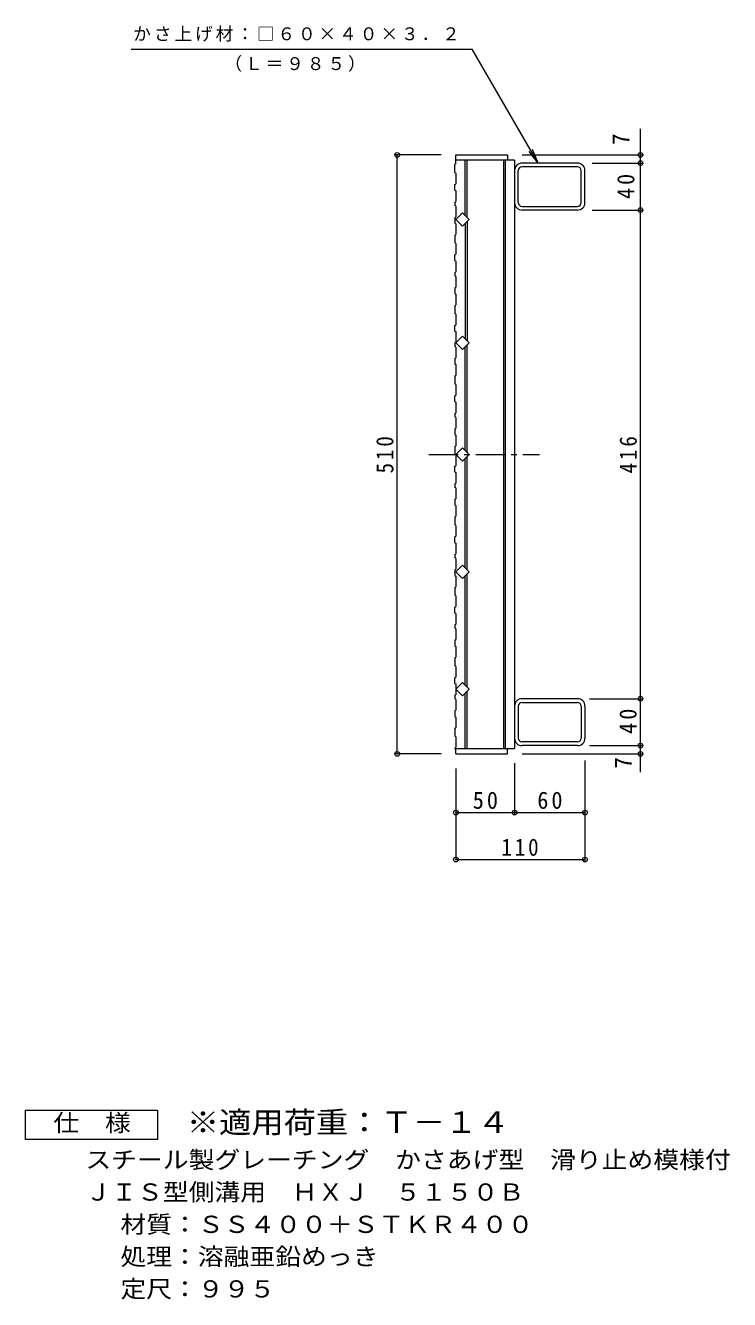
# Model space of a CAD drawing. Units: millimetres, scale not verified. Extents: x -797 to 809, y -686 to 615.
# Drawn here: x 209 to 809, y -513 to 572 of the extents above; entities that cross this region are included whole.
import ezdxf
from ezdxf.enums import TextEntityAlignment as Align

# ---------------------------------------------------------------- set-up
doc = ezdxf.new("R2010")
doc.units = ezdxf.units.MM
doc.header["$LTSCALE"] = 5
doc.header["$PDMODE"] = 32
doc.header["$PDSIZE"] = 4
doc.linetypes.add('CHAIN1', pattern=[8, 5, -1, 1, -1])
for name, color, linetype, lineweight in [('B-1', 2, 'Continuous', 9), ('B-2', 3, 'Continuous', 9), ('B-4', 7, 'Continuous', 9), ('F-4_F-4ﾚｲﾔ', 2, 'Continuous', 9)]:
    doc.layers.add(name, color=color, linetype=linetype, lineweight=lineweight)
doc.layers.add('F-5_F-5ﾚｲﾔ', color=2, linetype='Continuous')
doc.styles.add('ＭＳ ゴシック', font='')
doc.styles.get('ＭＳ ゴシック').set_extended_font_data('MS Gothic')

msp = doc.modelspace()

# ---------------------------------------------------------------- linework, layer by layer
at = {"layer": 'B-1'}
for p, q in [((625.676, 448.154), (625.676, 420.954)), ((628.876, 420.954), (628.876, 448.154)), ((679.276, 454.554), (632.076, 454.554)), ((679.276, 451.354), (632.076, 451.354)), ((682.476, 420.954), (682.476, 448.154)), ((685.676, 420.954), (685.676, 448.154)), ((632.076, 417.754), (679.276, 417.754)), ((679.276, 414.554), (632.076, 414.554)), ((625.676, -7.846), (625.676, -35.046)), ((628.876, -7.846), (628.876, -35.046)), ((679.276, -1.446), (632.076, -1.446)), ((632.076, -4.646), (679.276, -4.646)), ((682.476, -7.846), (682.476, -35.046)), ((685.676, -7.846), (685.676, -35.046)), ((679.276, -38.246), (632.076, -38.246)), ((679.276, -41.446), (632.076, -41.446))]:
    msp.add_line(p, q, dxfattribs=at)
for centre, radius, start, end in [((632.076, 448.154), 6.4, 90, 180), ((632.076, 448.154), 3.2, 90, 180), ((679.276, 448.154), 6.4, 0, 90), ((679.276, 448.154), 3.2, 0, 90), ((632.076, 420.954), 6.4, 180, 270), ((632.076, 420.954), 3.2, 180, 270), ((679.276, 420.954), 6.4, 270, 0), ((679.276, 420.954), 3.2, 270, 0), ((632.076, -7.846), 6.4, 90, 180), ((632.076, -7.846), 3.2, 90, 180), ((679.276, -7.846), 6.4, 0, 90), ((679.276, -7.846), 3.2, 0, 90), ((632.076, -35.046), 6.4, 180, 270), ((632.076, -35.046), 3.2, 180, 270), ((679.276, -35.046), 3.2, 270, 0), ((679.276, -35.046), 6.4, 270, 0)]:
    msp.add_arc(centre, radius, start, end, dxfattribs=at)
at = {"layer": 'B-2'}
for p, q in [((575.676, 461.554), (619.676, 461.554)), ((575.676, 453.82), (575.676, 461.554)), ((625.676, 457.054), (575.676, 457.054)), ((583.676, 409.868), (583.676, 457.054)), ((585.176, 408.368), (585.176, 457.054)), ((616.176, 457.054), (616.176, -43.946)), ((617.676, 457.054), (617.676, -43.946)), ((619.676, 461.554), (619.676, 457.054)), ((625.676, 457.054), (625.676, -43.946)), ((575.676, 453.82), (574.876, 453.303)), ((574.876, 446.587), (574.876, 453.303)), ((574.876, 446.587), (575.676, 446.069)), ((575.676, 446.069), (575.676, 436.945)), ((574.876, 436.427), (575.676, 436.945)), ((574.876, 431.587), (574.876, 436.427)), ((574.876, 431.587), (575.676, 431.069)), ((575.676, 431.069), (575.676, 421.945)), ((574.876, 421.427), (575.676, 421.945)), ((574.876, 421.427), (574.876, 418.462)), ((575.676, 417.945), (574.876, 418.462)), ((575.676, 417.945), (575.676, 408.82)), ((574.876, 408.303), (575.676, 408.82)), ((574.876, 408.303), (574.876, 403.462)), ((574.876, 403.462), (575.676, 402.945)), ((575.676, 402.945), (575.676, 393.82)), ((583.676, 403.241), (583.676, 304.868)), ((585.176, 404.741), (585.176, 303.368)), ((574.876, 393.303), (575.676, 393.82)), ((574.876, 393.303), (574.876, 386.587)), ((575.676, 386.069), (574.876, 386.587)), ((575.676, 386.069), (575.676, 376.945)), ((574.876, 376.427), (575.676, 376.945)), ((574.876, 371.587), (574.876, 376.427)), ((574.876, 371.587), (575.676, 371.069)), ((575.676, 371.069), (575.676, 361.945)), ((574.876, 361.427), (575.676, 361.945)), ((574.876, 361.427), (574.876, 358.462)), ((575.676, 357.945), (574.876, 358.462)), ((574.876, 348.303), (575.676, 348.82)), ((574.876, 348.303), (574.876, 343.462)), ((575.676, 357.945), (575.676, 348.82)), ((574.876, 343.462), (575.676, 342.945)), ((575.676, 342.945), (575.676, 333.82)), ((574.876, 333.303), (575.676, 333.82)), ((574.876, 333.303), (574.876, 326.587)), ((575.676, 326.069), (574.876, 326.587)), ((575.676, 326.069), (575.676, 316.945)), ((574.876, 316.427), (575.676, 316.945)), ((574.876, 311.587), (574.876, 316.427)), ((574.876, 311.587), (575.676, 311.069)), ((575.676, 311.069), (575.676, 301.945)), ((574.876, 301.427), (575.676, 301.945)), ((574.876, 301.427), (574.876, 298.462)), ((575.676, 297.945), (574.876, 298.462)), ((575.676, 297.945), (575.676, 288.82)), ((583.676, 209.868), (583.676, 298.241)), ((585.176, 208.368), (585.176, 299.74)), ((574.876, 288.303), (575.676, 288.82)), ((574.876, 288.303), (574.876, 283.462)), ((574.876, 283.462), (575.676, 282.945)), ((575.676, 282.945), (575.676, 273.82)), ((574.876, 273.303), (575.676, 273.82)), ((574.876, 273.303), (574.876, 266.587)), ((575.676, 266.069), (574.876, 266.587)), ((575.676, 266.069), (575.676, 256.945)), ((574.876, 256.427), (575.676, 256.945)), ((574.876, 251.587), (574.876, 256.427)), ((574.876, 251.587), (575.676, 251.069)), ((575.676, 251.069), (575.676, 241.945)), ((574.876, 241.427), (575.676, 241.945)), ((574.876, 241.427), (574.876, 238.462)), ((575.676, 237.945), (574.876, 238.462)), ((574.876, 228.303), (575.676, 228.82)), ((574.876, 228.303), (574.876, 223.462)), ((575.676, 237.945), (575.676, 228.82)), ((574.876, 223.462), (575.676, 222.945)), ((575.676, 222.945), (575.676, 213.82)), ((574.876, 213.303), (575.676, 213.82)), ((574.876, 213.303), (574.876, 206.587)), ((575.676, 206.069), (574.876, 206.587)), ((574.876, 196.427), (575.676, 196.945)), ((574.876, 191.587), (574.876, 196.427)), ((575.676, 206.069), (575.676, 196.945)), ((583.676, 109.868), (583.676, 203.24)), ((585.176, 108.368), (585.176, 204.74)), ((574.876, 191.587), (575.676, 191.069)), ((575.676, 191.069), (575.676, 181.945)), ((574.876, 181.427), (575.676, 181.945)), ((574.876, 181.427), (574.876, 178.462)), ((575.676, 177.945), (574.876, 178.462)), ((575.676, 177.945), (575.676, 168.82)), ((574.876, 168.303), (575.676, 168.82)), ((574.876, 168.303), (574.876, 163.462)), ((574.876, 163.462), (575.676, 162.945)), ((575.676, 162.945), (575.676, 153.82)), ((574.876, 153.303), (575.676, 153.82)), ((574.876, 153.303), (574.876, 146.587)), ((575.676, 146.069), (574.876, 146.587)), ((575.676, 146.069), (575.676, 136.945)), ((574.876, 136.427), (575.676, 136.945)), ((574.876, 131.587), (574.876, 136.427)), ((574.876, 131.587), (575.676, 131.069)), ((575.676, 131.069), (575.676, 121.945)), ((574.876, 121.427), (575.676, 121.945)), ((574.876, 121.427), (574.876, 118.462)), ((575.676, 117.945), (574.876, 118.462)), ((574.876, 108.303), (575.676, 108.82)), ((575.676, 117.945), (575.676, 108.82)), ((574.876, 108.303), (574.876, 103.462)), ((574.876, 103.462), (575.676, 102.945)), ((575.676, 102.945), (575.676, 93.82)), ((583.676, 9.868), (583.676, 103.24)), ((585.176, 8.368), (585.176, 104.74)), ((574.876, 93.303), (575.676, 93.82)), ((574.876, 93.303), (574.876, 86.587)), ((575.676, 86.069), (574.876, 86.587)), ((574.876, 76.427), (575.676, 76.945)), ((574.876, 71.587), (574.876, 76.427)), ((575.676, 86.069), (575.676, 76.945)), ((574.876, 71.587), (575.676, 71.069)), ((575.676, 71.069), (575.676, 61.945)), ((574.876, 61.427), (575.676, 61.945)), ((574.876, 61.427), (574.876, 58.462)), ((575.676, 57.945), (574.876, 58.462)), ((575.676, 57.945), (575.676, 48.82)), ((574.876, 48.303), (575.676, 48.82)), ((574.876, 48.303), (574.876, 43.462)), ((574.876, 43.462), (575.676, 42.945)), ((574.876, 33.303), (575.676, 33.82)), ((574.876, 33.303), (574.876, 26.587)), ((575.676, 42.945), (575.676, 33.82)), ((575.676, 26.069), (574.876, 26.587)), ((575.676, 26.069), (575.676, 16.945)), ((574.876, 16.427), (575.676, 16.945)), ((574.876, 11.587), (574.876, 16.427)), ((574.876, 11.587), (575.676, 11.069)), ((575.676, 11.069), (575.676, 1.945)), ((574.876, 1.427), (575.676, 1.945)), ((574.876, 1.427), (574.876, -1.538)), ((583.676, -43.946), (583.676, 3.24)), ((585.176, -43.946), (585.176, 4.74)), ((575.676, -2.055), (574.876, -1.538)), ((575.676, -2.055), (575.676, -11.18)), ((574.876, -11.697), (575.676, -11.18)), ((574.876, -11.697), (574.876, -16.538)), ((574.876, -16.538), (575.676, -17.055)), ((575.676, -17.055), (575.676, -26.18)), ((574.876, -26.697), (575.676, -26.18)), ((574.876, -26.697), (574.876, -33.413)), ((575.676, -33.931), (574.876, -33.413)), ((574.876, -43.573), (575.676, -43.055)), ((575.676, -33.931), (575.676, -43.055)), ((574.876, -43.946), (574.876, -43.573)), ((574.876, -43.946), (625.676, -43.946)), ((575.676, -48.446), (575.676, -43.946)), ((575.676, -48.446), (619.676, -48.446)), ((619.676, -48.446), (619.676, -43.946))]:
    msp.add_line(p, q, dxfattribs=at)
at = {"layer": 'B-2', "linetype": 'CHAIN1'}
msp.add_line((552.679, 206.554), (647.033, 206.554), dxfattribs=at)
at = {"layer": 'B-2'}
for points in [[(586.989, 406.554), (581.333, 400.898), (575.676, 406.554), (581.333, 412.211)], [(586.989, 301.554), (581.333, 307.211), (575.676, 301.554), (581.333, 295.897)], [(586.989, 206.554), (581.333, 212.211), (575.676, 206.554), (581.333, 200.897)], [(586.989, 106.554), (581.333, 112.211), (575.676, 106.554), (581.333, 100.897)], [(586.989, 6.554), (581.333, 12.211), (575.676, 6.554), (581.333, 0.897)]]:
    msp.add_lwpolyline(points, close=True, dxfattribs=at)
at = {"layer": 'B-4'}
for p, q in [((299.01, 551.554), (589.673, 551.554)), ((645.676, 454.554), (589.673, 551.554)), ((733.003, -64.015), (733.003, 483.827)), ((563.176, 461.554), (524.176, 461.554)), ((525.676, -48.446), (525.676, 461.554)), ((632.176, 461.554), (734.503, 461.554)), ((645.676, 454.554), (638.066, 464.471)), ((645.676, 454.554), (640.892, 466.102)), ((691.776, 454.554), (734.503, 454.554)), ((691.776, 414.554), (734.503, 414.554)), ((689.657, -1.446), (734.503, -1.446)), ((689.657, -41.446), (734.503, -41.446)), ((563.176, -48.446), (524.176, -48.446)), ((632.176, -48.446), (734.503, -48.446)), ((685.676, -53.946), (685.676, -139.946)), ((575.676, -60.946), (575.676, -138.446)), ((625.676, -56.446), (625.676, -99.946)), ((575.676, -98.446), (685.676, -98.446)), ((575.676, -138.446), (685.676, -138.446))]:
    msp.add_line(p, q, dxfattribs=at)
for p in [(525.676, 461.554), (733.003, 461.554), (733.003, 454.554), (733.003, 414.554), (733.003, -1.446), (733.003, -41.446), (525.676, -48.446), (733.003, -48.446), (575.676, -98.446), (625.676, -98.446), (685.676, -98.446), (575.676, -138.446), (685.676, -138.446)]:
    msp.add_point(p, dxfattribs=at)
at = {"layer": 'F-4_F-4ﾚｲﾔ'}
msp.add_lwpolyline([(208.941, -376.769), (208.941, -351.769), (321.441, -351.769), (321.441, -376.769)], close=True, dxfattribs=at)

# ---------------------------------------------------------------- texts
at = {"layer": 'B-4', "color": 2, "style": 'ＭＳ ゴシック'}
for p in [(728.003, 469.92), (730.003, -61.074)]:
    msp.add_text('7', height=14.66, rotation=90, dxfattribs=at).set_placement(p, align=Align.BOTTOM_LEFT)
at = {"layer": 'B-4', "char_height": 11, "attachment_point": 7, "style": 'ＭＳ ゴシック'}
for s, insert in [('\\T1.17;かさ上げ材：□６０×４０×３．２', (300.777, 557.954)), ('\\T1.17;（Ｌ＝９８５）', (378.521, 532.334))]:
    msp.add_mtext(s, dxfattribs=dict(at, insert=insert))
at = {"layer": 'B-4', "color": 2, "char_height": 14.66, "attachment_point": 7, "rotation": 90, "style": 'ＭＳ ゴシック'}
for s, insert in [('\\T1.27;\\W0.95;40', (728.003, 423.929)), ('\\T1.27;\\W0.9;510', (522.676, 190.304)), ('\\T1.27;\\W0.9;416', (730.003, 190.304)), ('\\T1.27;\\W0.95;40', (729.872, -31.403))]:
    msp.add_mtext(s, dxfattribs=dict(at, insert=insert))
at = {"layer": 'B-4', "color": 2, "char_height": 14.66, "attachment_point": 7, "style": 'ＭＳ ゴシック'}
for s, insert in [('\\T1.27;\\W0.95;50', (590.051, -95.446)), ('\\T1.27;\\W0.95;60', (645.051, -95.446)), ('\\T1.27;\\W0.9;110', (614.426, -135.446))]:
    msp.add_mtext(s, dxfattribs=dict(at, insert=insert))
at = {"layer": 'F-4_F-4ﾚｲﾔ', "style": 'ＭＳ ゴシック', "width": 1.1}
for s, p in [('仕\u3000様', (232.692, -374.269)), ('スチール製グレーチング\u3000かさあげ型\u3000滑り止め模様付', (259.986, -405.729)), ('ＪＩＳ型側溝用\u3000ＨＸＪ\u3000５１５０Ｂ', (259.986, -433.23)), ('材質：ＳＳ４００＋ＳＴＫＲ４００', (289.842, -460.728)), ('処理：溶融亜鉛めっき', (289.842, -488.229)), ('定尺：９９５', (289.842, -515.729))]:
    msp.add_text(s, height=14.66, dxfattribs=at).set_placement(p, align=Align.BOTTOM_LEFT)
at = {"layer": 'F-5_F-5ﾚｲﾔ', "color": 3, "style": 'ＭＳ ゴシック', "width": 1.1}
msp.add_text('※適用荷重：Ｔ－１４', height=18.33, dxfattribs=at).set_placement((346.441, -376.769), align=Align.BOTTOM_LEFT)

doc.saveas('drawing.dxf')
